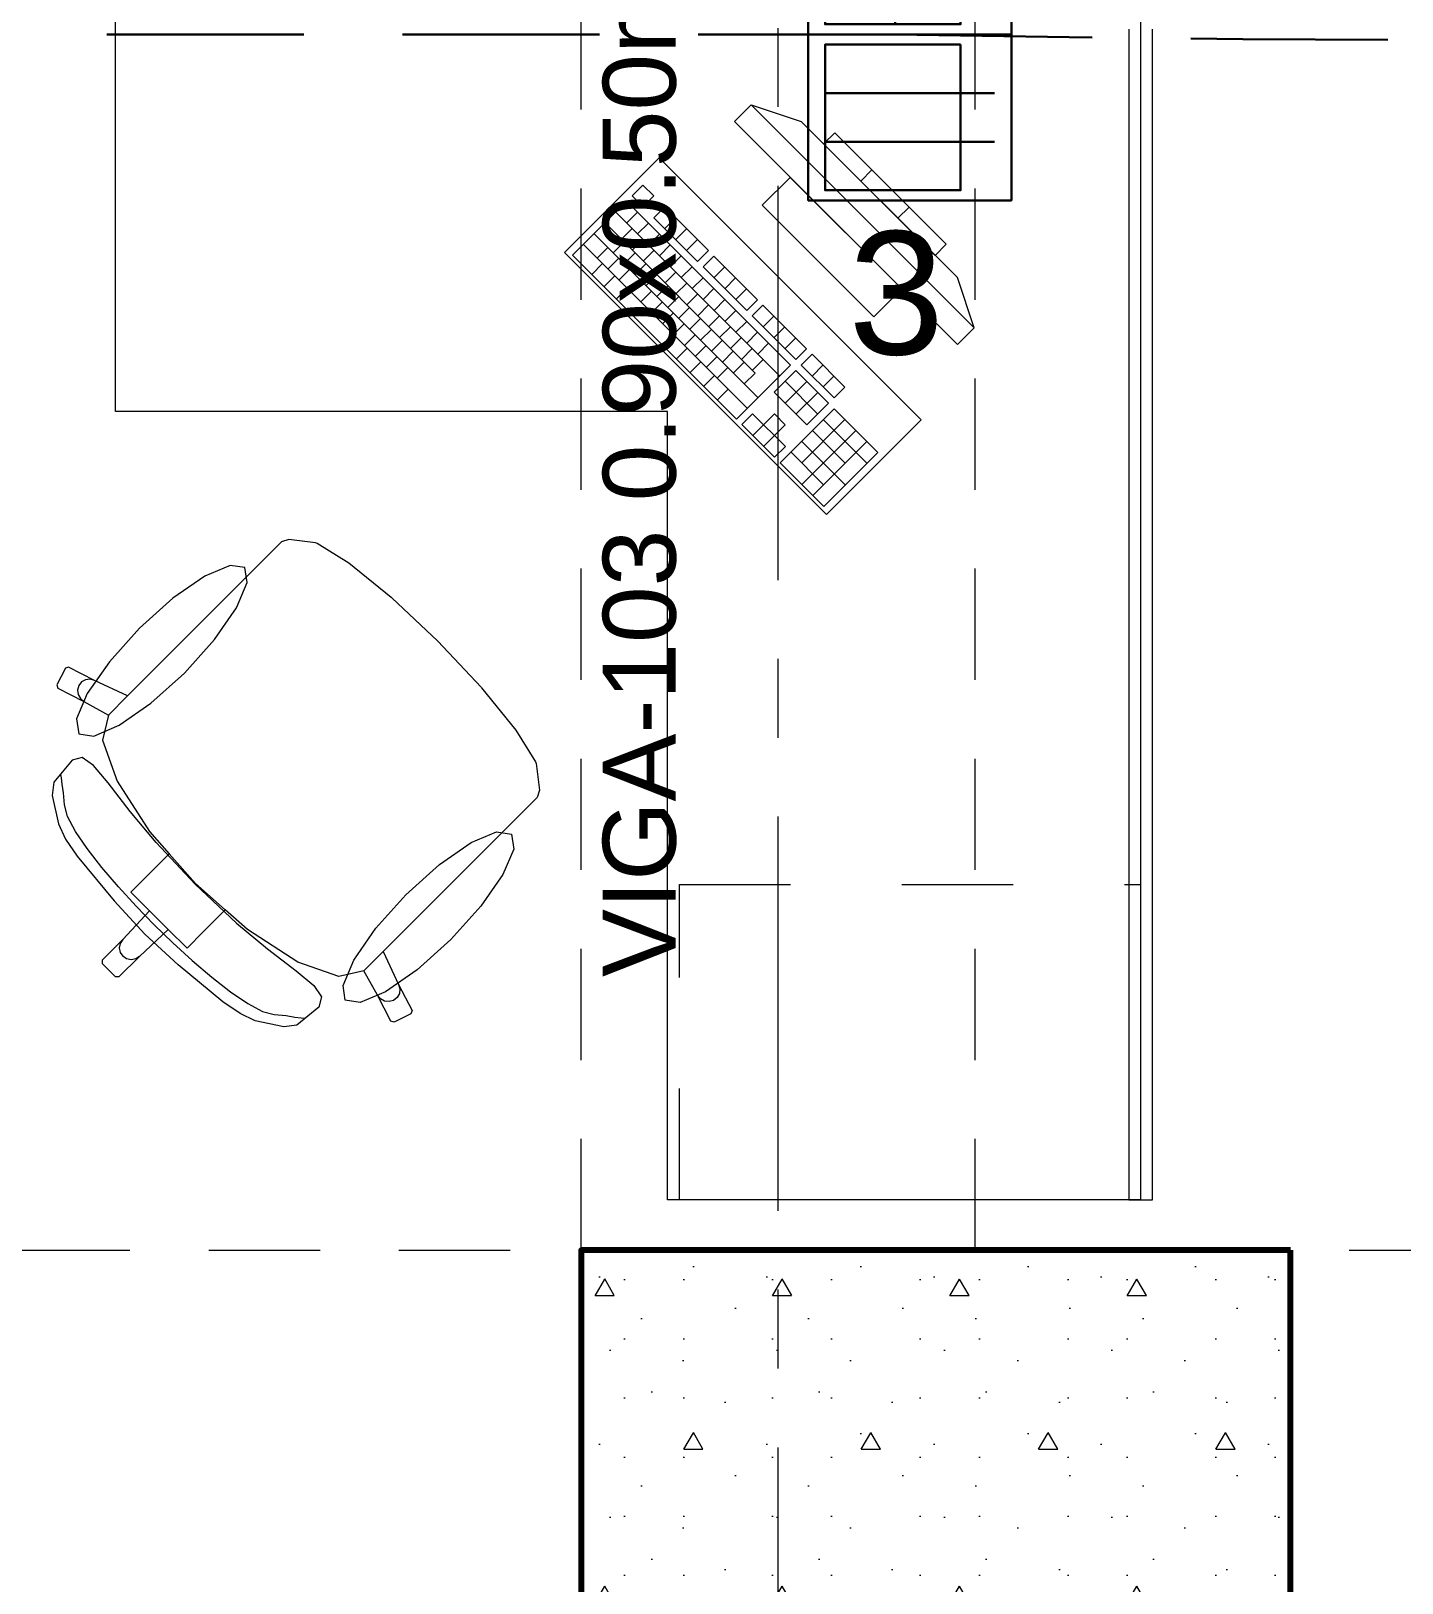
# Model space of a CAD drawing. Header units: inches. Extents: x -19 to 5698, y -728 to 92.
# Drawn here: x 292.872 to 294.611, y 16.978 to 18.946 of the extents above; entities that cross this region are included whole.
import ezdxf

# ---------------------------------------------------------------- set-up
doc = ezdxf.new("R2010")
doc.units = ezdxf.units.IN
doc.header["$MEASUREMENT"] = 0
for name, pattern in [('HIDDEN', [0.375, 0.25, -0.125]), ('Hidden Line', [0.195611, 0.141111, -0.0545]), ('Punto & Raya', [0.65, 0.5, -0.075, 0, -0.075]), ('Rayas', [0.282222, 0.141111, -0.141111])]:
    doc.linetypes.add(name, pattern=pattern)
doc.layers.get('0').update_dxf_attribs({"color": 61})
doc.layers.add('00 conduct tomacorr', color=120, linetype='HIDDEN', lineweight=30)
doc.layers.add('00 IE LUZ EMERGENCIA', color=253, linetype='Continuous', lineweight=0)
for name, color, linetype in [('02 _ ARQ _ ALB _ Ejes Generales', 251, 'Continuous'), ('08 _ STR _ EXT _ 06 Columnas', 7, 'Continuous'), ('08 _ STR _ EXT _ 09 Vigas', 251, 'Continuous'), ('Interior - Mobiliario', 7, 'Continuous'), ('Notas - Etiquetas', 7, 'Continuous')]:
    doc.layers.add(name, color=color, linetype=linetype)
doc.styles.add('Annotative', font='arial.ttf')
doc.styles.add('Estilo_Generado_4', font='swisse.ttf')

# ---------------------------------------------------------------- blocks, each defined once
blk = doc.blocks.new('CAJA POP UP 6 MODULOS')
at = {"layer": '00 conduct tomacorr', "linetype": 'Continuous'}
for p, q in [((-0.095, -0.165), (-0.095, -0.0151)), ((-0.052, -0.165), (-0.052, -0.0151)), ((0.052, -0.165), (0.052, -0.0151)), ((0.095, -0.165), (0.095, -0.0151)), ((0, -0.165), (0, -0.18))]:
    blk.add_line(p, q, dxfattribs=at)
for points in [[(-0.147, 0), (0.147, 0), (0.147, -0.18), (-0.147, -0.18)], [(0, 0), (0.147, 0), (0.147, -0.18), (0, -0.18)]]:
    blk.add_lwpolyline(points, close=True, dxfattribs=at)
for points in [[(-0.138, -0.045), (-0.009, -0.045), (-0.009, -0.165), (-0.138, -0.165), (-0.138, -0.045)], [(0.009, -0.045), (0.138, -0.045), (0.138, -0.165), (0.009, -0.165), (0.009, -0.045)]]:
    blk.add_lwpolyline(points, dxfattribs=at)
at = {"color": 1, "insert": (-0.1807, -0.168), "char_height": 0.05, "attachment_point": 1, "rotation": 180}
blk.add_mtext_dynamic_manual_height_columns('{\\fVerdana|b0|i0|c0|p34;2T}', width=0.000481, gutter_width=0.1561, heights=[0], dxfattribs=at)

msp = doc.modelspace()

# ---------------------------------------------------------------- hatches: boundary and pattern name
at = {"layer": '08 _ STR _ EXT _ 06 Columnas', "linetype": 'Continuous', "lineweight": 9}
h = msp.add_hatch(dxfattribs=at)
h.set_pattern_fill('HORMIGÓN_EN_MASA_0002', style=0, pattern_type=2)
h.set_pattern_definition([(0, (277.50006, 1e-08), (0, 0.3897114), [0.024375, -0.200625]), (0, (277.61256, 0.19486), (0, 0.3897114), [0.024375, -0.200625]), (60, (277.50006, 1e-08), (-0.3375, 0.194856), [0.024375, -0.200625]), (60, (277.72506, 1e-08), (-0.3375, 0.194856), [0.024375, -0.200625]), (120, (277.52444, 1e-08), (0.3375, 0.194856), [0.024375, -0.200625]), (120, (277.74944, 1e-08), (0.3375, 0.194856), [0.024375, -0.200625]), (0, (277.50006, 0.0375), (0, 0.075), [0, -0.075, 0, -0.1125]), (45, (277.53756, 0.0375), (-0.053033, 0.053033), [0, -0.05625, 0, -0.09375])])
h.paths.add_polyline_path([(294.47, 17.4), (293.57, 17.4), (293.57, 16.0998), (294.07, 16.0999), (294.07, 16.9), (294.47, 16.9001)])

# ---------------------------------------------------------------- linework, layer by layer
at = {"layer": '00 conduct tomacorr'}
for p, q in [((293.9685, 23.3306, -0.0006), (293.9685, 18.942, -0.0006)), ((293.9685, 18.942, -0.0006), (287.3985, 18.942, -0.0006))]:
    msp.add_line(p, q, dxfattribs=at)
msp.add_arc((294.6623, 53.1704, 0.0006), 34.2354, 268.83889, 274.74118, dxfattribs=at)
at = {"layer": '02 _ ARQ _ ALB _ Ejes Generales', "color": 251, "linetype": 'Punto & Raya', "lineweight": 13, "true_color": 0x636466}
msp.add_line((293.82, 3.05), (293.82, 44.9), dxfattribs=at)
at = {"layer": '08 _ STR _ EXT _ 06 Columnas', "color": 7, "linetype": 'Continuous', "lineweight": 80, "flags": 128}
msp.add_lwpolyline([(294.47, 17.4), (293.57, 17.4), (293.57, 16.0998), (294.07, 16.0999), (294.07, 16.9), (294.47, 16.9001)], close=True, dxfattribs=at)
at = {"layer": '08 _ STR _ EXT _ 09 Vigas', "color": 251, "linetype": 'Hidden Line', "lineweight": 13, "true_color": 0x636466}
for p, q in [((293.57, 17.4), (293.57, 29.7)), ((294.07, 17.4), (294.07, 29.7)), ((287.07, 17.4), (307.57, 17.4))]:
    msp.add_line(p, q, dxfattribs=at)
at = {"layer": 'Interior - Mobiliario', "color": 175, "linetype": 'Continuous', "lineweight": 13}
for p, q in [((294.2647, 18.9488), (294.2647, 17.4638)), ((294.2947, 17.4638), (294.2947, 18.9488)), ((293.7858, 18.8527), (293.7646, 18.8315)), ((294.0686, 18.5698), (293.7858, 18.8527)), ((293.7858, 18.8527), (293.8494, 18.8315)), ((293.7646, 18.8315), (294.0474, 18.5486)), ((293.8494, 18.8315), (294.0474, 18.6335)), ((293.8919, 18.8173), (293.8777, 18.8032)), ((294.0333, 18.6759), (293.8919, 18.8173)), ((293.8777, 18.8032), (294.0191, 18.6617)), ((293.8353, 18.7607), (293.7999, 18.7254)), ((293.9767, 18.6193), (293.8353, 18.7607)), ((293.9249, 18.756), (293.939, 18.7702)), ((293.6484, 18.7509), (293.6347, 18.7372)), ((293.6622, 18.7371), (293.6484, 18.7509)), ((293.6278, 18.7304), (293.5593, 18.6618)), ((293.8355, 18.5226), (293.6278, 18.7304)), ((293.6347, 18.7372), (293.6485, 18.7234)), ((293.6485, 18.7234), (293.6622, 18.7371)), ((293.6761, 18.7232), (293.6624, 18.7095)), ((293.7315, 18.6678), (293.6761, 18.7232)), ((293.7999, 18.7254), (293.9414, 18.584)), ((293.972, 18.7089), (293.9861, 18.723)), ((293.6004, 18.7029), (293.7908, 18.5125)), ((293.6141, 18.7166), (293.8218, 18.5089)), ((293.628, 18.7028), (293.6417, 18.7165)), ((293.6418, 18.6889), (293.6555, 18.7027)), ((293.6624, 18.7095), (293.7178, 18.6541)), ((293.6762, 18.6957), (293.6899, 18.7094)), ((293.5867, 18.6892), (293.7944, 18.4815)), ((293.6212, 18.6822), (293.6349, 18.6959)), ((293.635, 18.6683), (293.6487, 18.682)), ((293.6557, 18.6751), (293.6694, 18.6888)), ((293.6901, 18.6818), (293.7038, 18.6955)), ((293.7039, 18.668), (293.7176, 18.6817)), ((293.5593, 18.6618), (293.767, 18.4541)), ((293.573, 18.6755), (293.7807, 18.4678)), ((293.5903, 18.6582), (293.604, 18.6719)), ((293.6109, 18.665), (293.6246, 18.6787)), ((293.6248, 18.6511), (293.6385, 18.6648)), ((293.6489, 18.6545), (293.6626, 18.6682)), ((293.6695, 18.6612), (293.6832, 18.675)), ((293.6834, 18.6474), (293.6971, 18.6611)), ((293.7178, 18.6541), (293.7315, 18.6678)), ((293.7384, 18.6609), (293.7247, 18.6472)), ((293.7938, 18.6055), (293.7384, 18.6609)), ((294.0191, 18.6617), (294.0333, 18.6759)), ((293.5835, 18.6376), (293.5972, 18.6513)), ((293.6041, 18.6443), (293.6178, 18.6581)), ((293.618, 18.6305), (293.6317, 18.6442)), ((293.6386, 18.6373), (293.6523, 18.651)), ((293.6627, 18.6406), (293.6764, 18.6543)), ((293.6766, 18.6268), (293.6903, 18.6405)), ((293.6972, 18.6336), (293.7109, 18.6473)), ((293.7247, 18.6472), (293.7801, 18.5918)), ((293.7385, 18.6334), (293.7523, 18.6471)), ((293.5991, 18.622), (293.6128, 18.6357)), ((293.6147, 18.6064), (293.6284, 18.6201)), ((293.6318, 18.6166), (293.6455, 18.6304)), ((293.6525, 18.6234), (293.6662, 18.6372)), ((293.6663, 18.6096), (293.68, 18.6233)), ((293.6904, 18.6129), (293.7041, 18.6266)), ((293.711, 18.6197), (293.7248, 18.6334)), ((293.7524, 18.6195), (293.7661, 18.6332)), ((294.0686, 18.5698), (294.0474, 18.6335)), ((293.6457, 18.6028), (293.6594, 18.6165)), ((293.6595, 18.589), (293.6732, 18.6027)), ((293.6802, 18.5957), (293.6939, 18.6095)), ((293.7043, 18.5991), (293.718, 18.6128)), ((293.7249, 18.6059), (293.7386, 18.6196)), ((293.7387, 18.592), (293.7525, 18.6057)), ((293.7662, 18.6057), (293.78, 18.6194)), ((293.7801, 18.5918), (293.7938, 18.6055)), ((293.9414, 18.584), (293.9767, 18.6193)), ((293.6734, 18.5751), (293.6871, 18.5888)), ((293.694, 18.5819), (293.7077, 18.5956)), ((293.7079, 18.568), (293.7216, 18.5818)), ((293.7181, 18.5852), (293.7318, 18.5989)), ((293.732, 18.5714), (293.7457, 18.5851)), ((293.7526, 18.5782), (293.7663, 18.5919)), ((293.8007, 18.5986), (293.787, 18.5849)), ((293.787, 18.5849), (293.8424, 18.5295)), ((293.8561, 18.5432), (293.8007, 18.5986)), ((293.8009, 18.571), (293.8146, 18.5848)), ((293.6872, 18.5613), (293.7009, 18.575)), ((293.7011, 18.5474), (293.7148, 18.5611)), ((293.7217, 18.5542), (293.7354, 18.5679)), ((293.7458, 18.5575), (293.7595, 18.5712)), ((293.7664, 18.5643), (293.7802, 18.578)), ((293.7803, 18.5505), (293.794, 18.5642)), ((293.8147, 18.5572), (293.8284, 18.5709)), ((294.0474, 18.5486), (294.0686, 18.5698)), ((293.6908, 18.5302), (293.7045, 18.5439)), ((293.7149, 18.5336), (293.7286, 18.5473)), ((293.7356, 18.5404), (293.7493, 18.5541)), ((293.7596, 18.5437), (293.7734, 18.5574)), ((293.7735, 18.5298), (293.7872, 18.5435)), ((293.7941, 18.5366), (293.8078, 18.5503)), ((293.8286, 18.5433), (293.8423, 18.5571)), ((293.8424, 18.5295), (293.8561, 18.5432)), ((293.7081, 18.5129), (293.7218, 18.5266)), ((293.7288, 18.5197), (293.7425, 18.5334)), ((293.7494, 18.5265), (293.7631, 18.5402)), ((293.7632, 18.5127), (293.777, 18.5264)), ((293.767, 18.4541), (293.8355, 18.5226)), ((293.7873, 18.516), (293.8011, 18.5297)), ((293.863, 18.5363), (293.8493, 18.5226)), ((293.8493, 18.5226), (293.8909, 18.481)), ((293.9046, 18.4947), (293.863, 18.5363)), ((293.8632, 18.5087), (293.8769, 18.5224)), ((293.7254, 18.4956), (293.7391, 18.5093)), ((293.7426, 18.5059), (293.7563, 18.5196)), ((293.7771, 18.4988), (293.7908, 18.5125)), ((293.8425, 18.5157), (293.815, 18.4883)), ((293.8288, 18.502), (293.8703, 18.4605)), ((293.8289, 18.4744), (293.8563, 18.5019)), ((293.884, 18.4742), (293.8425, 18.5157)), ((293.877, 18.4949), (293.8907, 18.5086)), ((293.7427, 18.4783), (293.7565, 18.492)), ((293.815, 18.4883), (293.8566, 18.4467)), ((293.8427, 18.4606), (293.8702, 18.488)), ((293.8909, 18.481), (293.9046, 18.4947)), ((293.8909, 18.4673), (293.8224, 18.3987)), ((293.8566, 18.4467), (293.884, 18.4742)), ((293.9463, 18.4119), (293.8909, 18.4673)), ((293.7876, 18.4609), (293.7739, 18.4471)), ((293.7739, 18.4471), (293.8154, 18.4056)), ((293.8015, 18.447), (293.7876, 18.4609)), ((293.7877, 18.4333), (293.8015, 18.447)), ((293.8152, 18.4607), (293.8015, 18.447)), ((293.8015, 18.447), (293.8153, 18.4332)), ((293.829, 18.4469), (293.8152, 18.4607)), ((293.8153, 18.4332), (293.829, 18.4469)), ((293.8499, 18.3985), (293.9048, 18.4534)), ((293.8772, 18.4535), (293.9326, 18.3981)), ((293.8016, 18.4195), (293.8153, 18.4332)), ((293.8292, 18.4193), (293.8153, 18.4332)), ((293.8498, 18.4261), (293.9052, 18.3707)), ((293.8501, 18.371), (293.9186, 18.4396)), ((293.8635, 18.4398), (293.905, 18.3983)), ((293.8639, 18.3571), (293.9325, 18.4257)), ((293.8154, 18.4056), (293.8292, 18.4193)), ((293.8361, 18.4124), (293.8776, 18.3709)), ((293.8778, 18.3433), (293.9463, 18.4119)), ((293.8224, 18.3987), (293.8778, 18.3433)), ((293.1901, 18.2984), (293.1682, 18.2764)), ((293.1994, 18.3012), (293.1901, 18.2984)), ((293.2333, 18.2973), (293.1994, 18.3012)), ((293.2354, 18.2964), (293.2333, 18.2973)), ((293.2755, 18.2714), (293.2354, 18.2964)), ((293.1682, 18.2764), (293.1426, 18.2509)), ((293.3292, 18.2279), (293.2755, 18.2714)), ((293.1426, 18.2509), (292.9948, 18.1031)), ((293.33, 18.2272), (293.3292, 18.2279)), ((293.3883, 18.1724), (293.33, 18.2272)), ((293.3883, 18.1724), (293.4432, 18.114)), ((292.9159, 18.1383), (292.9051, 18.1169)), ((292.9199, 18.1396), (292.9159, 18.1383)), ((292.953, 18.1226), (292.9199, 18.1396)), ((292.9051, 18.1169), (292.9064, 18.1129)), ((292.9064, 18.1129), (292.9395, 18.0959)), ((292.9328, 18.1162), (292.9313, 18.1105)), ((292.9313, 18.1105), (292.932, 18.1047)), ((292.9365, 18.1208), (292.9328, 18.1162)), ((292.9416, 18.1236), (292.9365, 18.1208)), ((292.9474, 18.1243), (292.9416, 18.1236)), ((292.953, 18.1226), (292.9474, 18.1243)), ((292.9948, 18.1031), (292.953, 18.1226)), ((293.4432, 18.114), (293.4438, 18.1132)), ((293.4438, 18.1132), (293.4874, 18.0595)), ((292.932, 18.1047), (292.9349, 18.0996)), ((292.9349, 18.0996), (292.9395, 18.0959)), ((292.9395, 18.0959), (292.9705, 18.0786)), ((292.9706, 18.0788), (292.9948, 18.1031)), ((292.9705, 18.0786), (292.9631, 18.0467)), ((292.9706, 18.0788), (292.9705, 18.0786)), ((293.4874, 18.0595), (293.5123, 18.0195)), ((292.9631, 18.0467), (292.9814, 17.9947)), ((292.9244, 18.0215), (292.9012, 17.9937)), ((292.9373, 18.025), (292.9244, 18.0215)), ((292.9517, 18.0149), (292.9373, 18.025)), ((292.9703, 17.9927), (292.9517, 18.0149)), ((293.5123, 18.0195), (293.5132, 18.0173)), ((293.5132, 18.0173), (293.5172, 17.9834)), ((292.9012, 17.9937), (292.8993, 17.9769)), ((292.9109, 17.999), (292.9101, 18.0035)), ((292.9117, 17.9909), (292.9109, 17.999)), ((292.9137, 17.9802), (292.9117, 17.9909)), ((292.9982, 17.9565), (292.9703, 17.9927)), ((292.9814, 17.9947), (293.0228, 17.9309)), ((292.8993, 17.9769), (292.9071, 17.9408)), ((292.9148, 17.9648), (292.9137, 17.9802)), ((293.5143, 17.9741), (293.4924, 17.9522)), ((293.5172, 17.9834), (293.5143, 17.9741)), ((292.9187, 17.95), (292.9148, 17.9648)), ((293.0309, 17.9172), (292.9982, 17.9565)), ((293.4924, 17.9522), (293.4669, 17.9267)), ((292.9071, 17.9408), (292.9161, 17.9215)), ((292.9287, 17.9312), (292.9187, 17.95)), ((292.9436, 17.9093), (292.9287, 17.9312)), ((292.9161, 17.9215), (292.931, 17.8999)), ((293.0228, 17.9309), (293.0475, 17.9027)), ((293.0804, 17.8644), (293.0309, 17.9172)), ((293.4669, 17.9267), (293.319, 17.7788)), ((292.931, 17.8999), (292.9778, 17.8432)), ((292.9621, 17.8855), (292.9436, 17.9093)), ((293.0475, 17.9027), (293.0202, 17.8754)), ((293.0475, 17.9027), (293.0809, 17.8649)), ((292.9833, 17.8608), (292.9621, 17.8855)), ((293.0202, 17.8754), (292.999, 17.8542)), ((293.0059, 17.8362), (292.9833, 17.8608)), ((292.999, 17.8542), (293.0226, 17.8306)), ((293.0804, 17.8644), (293.1331, 17.8149)), ((293.1187, 17.8316), (293.0809, 17.8649)), ((292.9778, 17.8432), (293.0169, 17.801)), ((293.0287, 17.8127), (293.0059, 17.8362)), ((293.0226, 17.8306), (292.9887, 17.794)), ((293.0226, 17.8306), (293.0346, 17.8186)), ((293.0465, 17.8067), (293.0346, 17.8186)), ((293.1187, 17.8316), (293.0913, 17.8042)), ((293.1468, 17.8068), (293.1187, 17.8316)), ((293.1331, 17.8149), (293.1725, 17.7822)), ((292.9887, 17.794), (292.9626, 17.7679)), ((292.9887, 17.794), (292.9854, 17.7892)), ((293.0465, 17.8067), (293.01, 17.7727)), ((293.0591, 17.7618), (293.0169, 17.801)), ((293.0287, 17.8127), (293.0521, 17.7899)), ((293.0702, 17.783), (293.0465, 17.8067)), ((293.0913, 17.8042), (293.0702, 17.783)), ((293.2107, 17.7654), (293.1468, 17.8068)), ((292.9854, 17.7892), (292.9843, 17.7834)), ((292.9843, 17.7834), (292.9855, 17.7777)), ((292.9855, 17.7777), (292.9888, 17.7728)), ((293.0521, 17.7899), (293.0768, 17.7673)), ((293.1725, 17.7822), (293.2086, 17.7543)), ((293.2948, 17.7546), (293.319, 17.7788)), ((293.319, 17.7788), (293.3386, 17.7371)), ((292.9626, 17.7679), (292.9626, 17.7637)), ((292.9626, 17.7637), (292.9711, 17.7552)), ((292.9797, 17.7466), (292.9711, 17.7552)), ((293.01, 17.7727), (292.9839, 17.7466)), ((292.9936, 17.7695), (292.9888, 17.7728)), ((292.9994, 17.7683), (292.9936, 17.7695)), ((293.0051, 17.7695), (292.9994, 17.7683)), ((293.01, 17.7727), (293.0051, 17.7695)), ((293.1158, 17.715), (293.0591, 17.7618)), ((293.0768, 17.7673), (293.1015, 17.7462)), ((293.2086, 17.7543), (293.2309, 17.7357)), ((293.2626, 17.7471), (293.2107, 17.7654)), ((293.2946, 17.7545), (293.2626, 17.7471)), ((293.2948, 17.7546), (293.2946, 17.7545)), ((293.3119, 17.7235), (293.2946, 17.7545)), ((292.9839, 17.7466), (292.9797, 17.7466)), ((293.1015, 17.7462), (293.1253, 17.7276)), ((293.2309, 17.7357), (293.2409, 17.7214)), ((293.3386, 17.7371), (293.3402, 17.7314)), ((293.3386, 17.7371), (293.3556, 17.704)), ((293.1375, 17.7001), (293.1158, 17.715)), ((293.1253, 17.7276), (293.1472, 17.7127)), ((293.2409, 17.7214), (293.2375, 17.7084)), ((293.3155, 17.7189), (293.3119, 17.7235)), ((293.3289, 17.6904), (293.3119, 17.7235)), ((293.3207, 17.716), (293.3155, 17.7189)), ((293.3265, 17.7153), (293.3207, 17.716)), ((293.3321, 17.7169), (293.3265, 17.7153)), ((293.3367, 17.7205), (293.3321, 17.7169)), ((293.3396, 17.7256), (293.3367, 17.7205)), ((293.3402, 17.7314), (293.3396, 17.7256)), ((293.1568, 17.6911), (293.1375, 17.7001)), ((293.1472, 17.7127), (293.166, 17.7028)), ((293.166, 17.7028), (293.1807, 17.6989)), ((293.1807, 17.6989), (293.1961, 17.6977)), ((293.1961, 17.6977), (293.2069, 17.6957)), ((293.2069, 17.6957), (293.2149, 17.6949)), ((293.2375, 17.7084), (293.2097, 17.6853)), ((293.2149, 17.6949), (293.2194, 17.6941)), ((293.3543, 17.6999), (293.3329, 17.6891)), ((293.3556, 17.704), (293.3543, 17.6999)), ((293.1929, 17.6834), (293.1568, 17.6911)), ((293.2097, 17.6853), (293.1929, 17.6834)), ((293.3329, 17.6891), (293.3289, 17.6904)), ((294.2647, 17.4638), (294.2947, 17.4638))]:
    msp.add_line(p, q, dxfattribs=at)
at = {"layer": 'Interior - Mobiliario', "color": 175, "linetype": 'Rayas', "lineweight": 13}
for p, q in [((293.6947, 17.4638), (293.6947, 17.8638)), ((293.6947, 17.8638), (294.2797, 17.8638))]:
    msp.add_line(p, q, dxfattribs=at)
at = {"layer": 'Interior - Mobiliario', "color": 175, "linetype": 'Continuous', "lineweight": 13, "flags": 128}
for points in [[(294.2797, 18.9638), (294.2797, 17.4638), (293.6797, 17.4638), (293.6797, 18.4638), (292.9797, 18.4638), (292.9797, 18.9638)], [(293.6691, 18.7855), (293.5489, 18.6653), (293.8813, 18.3329), (294.0015, 18.4531)], [(293.0099, 18.1888), (292.9717, 18.1464), (292.9437, 18.106), (292.9301, 18.0739), (292.933, 18.055), (292.9519, 18.0521), (292.984, 18.0657), (293.0243, 18.0938), (293.0668, 18.1319), (293.105, 18.1744), (293.133, 18.2148), (293.1466, 18.2468), (293.1437, 18.2657), (293.1248, 18.2686), (293.0927, 18.255), (293.0524, 18.227)], [(293.4048, 17.7939), (293.3623, 17.7558), (293.322, 17.7277), (293.2899, 17.7141), (293.271, 17.717), (293.2681, 17.7359), (293.2817, 17.768), (293.3097, 17.8083), (293.3479, 17.8508), (293.3904, 17.889), (293.4307, 17.917), (293.4628, 17.9306), (293.4817, 17.9277), (293.4846, 17.9088), (293.471, 17.8767), (293.443, 17.8364)]]:
    msp.add_lwpolyline(points, close=True, dxfattribs=at)

# ---------------------------------------------------------------- block references
at = {"layer": '00 conduct tomacorr', "xscale": 1.432830642179531, "yscale": 1.432830642179531, "zscale": 1.432830642179531, "rotation": 269.9999999999999}
msp.add_blockref('CAJA POP UP 6 MODULOS', (294.116, 18.942, -0.0006), dxfattribs=at)

# ---------------------------------------------------------------- texts
at = {"layer": '00 IE LUZ EMERGENCIA', "style": 'Annotative'}
msp.add_attdef('3', (293.9092, 18.5361, -0.0007), '', height=0.1562, dxfattribs=at)
at = {"layer": 'Notas - Etiquetas', "color": 171, "linetype": 'Continuous', "lineweight": 13, "insert": (293.5976, 17.7465), "char_height": 0.0925, "attachment_point": 1, "rotation": 90, "style": 'Estilo_Generado_4'}
msp.add_mtext('\\A1;{\\pql;\\fSwis721 Ex BT|b0|i0|c0|p34;VIGA-103\\fSwis721 Ex BT|b0|i0|c0|p34; \\fSwis721 Ex BT|b0|i0|c0|p34;0.90\\fSwis721 Ex BT|b0|i0|c0|p34;x\\fSwis721 Ex BT|b0|i0|c0|p34;0.50\\fSwis721 Ex BT|b0|i0|c0|p34;m}', dxfattribs=at)

doc.saveas('drawing.dxf')
